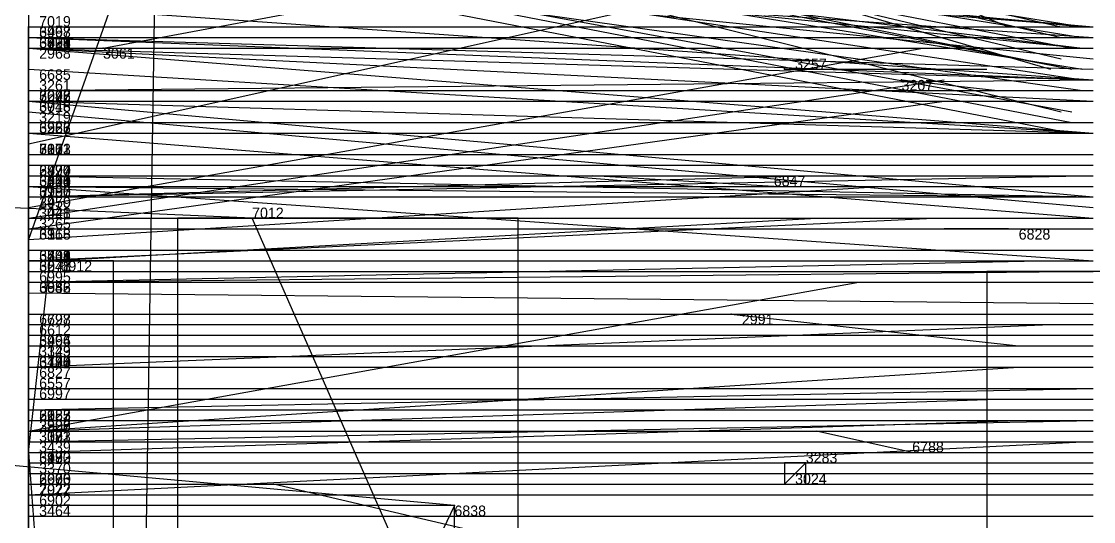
# Model space of a CAD drawing. Extents: x -0.07 to 1.1, y -0.07 to 1.1.
# Drawn here: x -0.0007 to 0.1, y 0.8695 to 0.9165 of the extents above; entities that cross this region are included whole.
import ezdxf

# ---------------------------------------------------------------- set-up
doc = ezdxf.new("R2010")
doc.units = 0
for name, color, linetype in [('Clients', 3, 'CONTINUOUS'), ('Facilities', 3, 'CONTINUOUS'), ('Facilities_lines', 3, 'CONTINUOUS'), ('Min_max_boxes', 1, 'CONTINUOUS'), ('Normals', 1, 'CONTINUOUS'), ('Source_points', 5, 'CONTINUOUS'), ('Text', 3, 'CONTINUOUS')]:
    doc.layers.add(name, color=color, linetype=linetype)

msp = doc.modelspace()

# ---------------------------------------------------------------- linework, layer by layer
at = {"layer": 'Clients', "color": 5}
for p in [(0, 0.916, 0.87), (0, 0.915, 0.067), (0, 0.915, 0.866), (0, 0.915, 0.838), (0, 0.915, 0.81), (0, 0.914, 0.134), (0, 0.914, 0.753), (0, 0.914, 0.864), (0, 0.91, 0.176), (0, 0.909, 0.092), (0, 0.909, 0.127), (0, 0.909, 0.634), (0, 0.909, 0.849), (0, 0.907, 0.17), (0, 0.906, 0.248), (0, 0.906, 0.785), (0, 0.904, 0.869), (0, 0.903, 0.193), (0, 0.902, 0.378), (0, 0.902, 0.8), (0, 0.901, 0.243), (0, 0.901, 0.267), (0, 0.901, 0.528), (0, 0.9, 0.502), (0, 0.898, 0.024), (0, 0.898, 0.414), (0.021, 0.898, 1), (0, 0.897, 0.443), (0, 0.896, 0.988), (0, 0.895, 0.467), (0, 0.894, 0.212), (0, 0.894, 0.147), (0, 0.894, 0.449), (0, 0.894, 0.986), (0.002, 0.894, 1), (0, 0.893, 0.146), (0, 0.893, 0.516), (0, 0.892, 0.141), (0, 0.892, 0.723), (0, 0.889, 0.797), (0, 0.888, 0.724), (0, 0.886, 0.086), (0, 0.886, 0.303), (0, 0.885, 0.478), (0, 0.885, 0.364), (0, 0.885, 0.868), (0, 0.884, 0.244), (0, 0.884, 0.24), (0, 0.884, 0.897), (0, 0.882, 0.591), (0, 0.881, 0.8), (0, 0.88, 0.654), (0, 0.879, 0.207), (0, 0.879, 0.294), (0, 0.878, 0.226), (0, 0.878, 0.339), (0, 0.877, 0.072), (0, 0.877, 0.493), (0, 0.876, 0.273), (0, 0.876, 0.813), (0, 0.875, 0.187), (0.073, 0.875), (0, 0.874, 0.244), (0, 0.874, 0.75), (0, 0.873, 0.178), (0, 0.873, 0.809), (0, 0.872, 0.769), (0, 0.87, 0.3)]:
    msp.add_point(p, dxfattribs=at)
at = {"layer": 'Facilities', "color": 3}
for p in [(0, 0.915, 0.424), (0, 0.914, 0.462), (0, 0.914, 0.563), (0.007, 0.914), (0, 0.912, 0.537), (0.071, 0.912), (0.082, 0.911), (0, 0.91, 0.947), (0, 0.909, 0.333), (0, 0.908, 0.64), (0, 0.906, 0.615), (0, 0.905, 0.006), (0, 0.904, 0.078), (0, 0.904, 0.903), (0, 0.902, 0.55), (0, 0.901, 0.66), (0, 0.901, 0.958), (0.07, 0.901, 1), (0, 0.9, 0.06), (0, 0.9, 0.993), (0, 0.899, 0.023), (0, 0.898, 0.191), (0, 0.897, 0.027), (0.092, 0.897, 1), (0, 0.892, 0.967), (0, 0.892, 0.957), (0, 0.891, 0.935), (0.066, 0.889), (0, 0.887, 0.552), (0, 0.886, 0.783), (0, 0.884, 0.969), (0, 0.88, 0.072), (0, 0.88, 0.078), (0, 0.878, 0.045), (0, 0.878, 0.049), (0, 0.878, 0.019), (0, 0.876, 0.453), (0, 0.876, 0.979), (0.083, 0.876, 1), (0, 0.875, 0.288), (0.071, 0.873), (0, 0.872, 0.065), (0.04, 0.871, 1)]:
    msp.add_point(p, dxfattribs=at)
at = {"layer": 'Facilities_lines', "color": 3}
for p, q in [((0.012, 0.93, 1), (0, 0.896, 0.988)), ((0.012, 0.93, 1), (0.01, 0.802, 1)), ((0, 0.904, 0.903), (0, 0.916, 0.87)), ((0, 0.88, 0.072), (0, 0.915, 0.067)), ((0, 0.904, 0.903), (0, 0.915, 0.866)), ((0, 0.904, 0.903), (0, 0.915, 0.838)), ((0, 0.886, 0.783), (0, 0.915, 0.81)), ((0, 0.898, 0.191), (0, 0.914, 0.134)), ((0, 0.906, 0.615), (0, 0.914, 0.753)), ((0, 0.904, 0.903), (0, 0.914, 0.864)), ((0, 0.898, 0.191), (0, 0.91, 0.176)), ((0, 0.866, 0.098), (0, 0.909, 0.092)), ((0, 0.898, 0.191), (0, 0.909, 0.127)), ((0, 0.908, 0.64), (0, 0.909, 0.634)), ((0, 0.904, 0.903), (0, 0.909, 0.849)), ((0, 0.898, 0.191), (0, 0.907, 0.17)), ((0, 0.898, 0.191), (0, 0.906, 0.248)), ((0, 0.886, 0.783), (0, 0.906, 0.785)), ((0, 0.904, 0.903), (0, 0.885, 0.868)), ((0, 0.904, 0.903), (0, 0.85, 0.912)), ((0, 0.904, 0.903), (0, 0.884, 0.897)), ((0, 0.904, 0.903), (0, 0.855, 0.897)), ((0, 0.904, 0.903), (0, 0.904, 0.869)), ((0, 0.898, 0.191), (0, 0.903, 0.193)), ((0, 0.852, 0.379), (0, 0.902, 0.378)), ((0, 0.886, 0.783), (0, 0.902, 0.8)), ((0, 0.898, 0.191), (0, 0.901, 0.243)), ((0, 0.875, 0.288), (0, 0.901, 0.267)), ((0, 0.887, 0.552), (0, 0.901, 0.528)), ((0, 0.901, 0.958), (0, 0.818, 1)), ((0, 0.887, 0.552), (0, 0.9, 0.502)), ((0, 0.897, 0.027), (0, 0.898, 0.024)), ((0, 0.898, 0.191), (0, 0.878, 0.226)), ((0, 0.898, 0.191), (0, 0.894, 0.212)), ((0, 0.898, 0.191), (0, 0.879, 0.207)), ((0, 0.898, 0.191), (0, 0.839, 0.201)), ((0, 0.898, 0.191), (0, 0.875, 0.187)), ((0, 0.898, 0.191), (0, 0.861, 0.189)), ((0, 0.898, 0.191), (0, 0.832, 0.188)), ((0, 0.898, 0.191), (0, 0.846, 0.178)), ((0, 0.898, 0.191), (0, 0.833, 0.167)), ((0, 0.898, 0.191), (0, 0.892, 0.141)), ((0, 0.898, 0.191), (0, 0.893, 0.146)), ((0, 0.898, 0.191), (0, 0.873, 0.178)), ((0, 0.898, 0.191), (0, 0.894, 0.147)), ((0, 0.898, 0.191), (0, 0.833, 0.17)), ((0, 0.876, 0.453), (0, 0.898, 0.414)), ((0.046, 0.841, 1), (0.021, 0.898, 1)), ((0, 0.876, 0.453), (0, 0.897, 0.443)), ((0, 0.876, 0.453), (0, 0.895, 0.467)), ((0, 0.876, 0.453), (0, 0.894, 0.449)), ((0, 0.876, 0.979), (0.002, 0.894, 1)), ((0, 0.847, 0.977), (0, 0.894, 0.986)), ((0, 0.887, 0.552), (0, 0.893, 0.516)), ((0, 0.892, 0.967), (0, 0.785, 0.973)), ((0, 0.886, 0.783), (0, 0.892, 0.723)), ((0, 0.886, 0.783), (0, 0.889, 0.797)), ((0, 0.886, 0.783), (0, 0.888, 0.724)), ((0, 0.887, 0.552), (0, 0.728, 0.589)), ((0, 0.887, 0.552), (0, 0.741, 0.575)), ((0, 0.887, 0.552), (0, 0.754, 0.576)), ((0, 0.887, 0.552), (0, 0.757, 0.579)), ((0, 0.887, 0.552), (0, 0.76, 0.566)), ((0, 0.887, 0.552), (0, 0.827, 0.529)), ((0, 0.887, 0.552), (0, 0.739, 0.612)), ((0, 0.887, 0.552), (0, 0.83, 0.579)), ((0, 0.887, 0.552), (0, 0.826, 0.531)), ((0, 0.887, 0.552), (0, 0.79, 0.551)), ((0, 0.887, 0.552), (0, 0.862, 0.528)), ((0, 0.887, 0.552), (0, 0.848, 0.551)), ((0, 0.887, 0.552), (0, 0.882, 0.591)), ((0, 0.887, 0.552), (0, 0.765, 0.592)), ((0, 0.887, 0.552), (0, 0.816, 0.508)), ((0, 0.887, 0.552), (0, 0.798, 0.573)), ((0, 0.887, 0.552), (0, 0.783, 0.54)), ((0, 0.887, 0.552), (0, 0.863, 0.598)), ((0, 0.887, 0.552), (0, 0.77, 0.566)), ((0, 0.887, 0.552), (0, 0.818, 0.572)), ((0, 0.887, 0.552), (0, 0.781, 0.586)), ((0, 0.887, 0.552), (0, 0.793, 0.568)), ((0, 0.887, 0.552), (0, 0.766, 0.581)), ((0, 0.887, 0.552), (0, 0.858, 0.518)), ((0, 0.866, 0.098), (0, 0.886, 0.086)), ((0, 0.875, 0.288), (0, 0.886, 0.303)), ((0, 0.886, 0.783), (0, 0.874, 0.75)), ((0, 0.886, 0.783), (0, 0.872, 0.769)), ((0, 0.886, 0.783), (0, 0.86, 0.825)), ((0, 0.886, 0.783), (0, 0.761, 0.785)), ((0, 0.886, 0.783), (0, 0.861, 0.821)), ((0, 0.886, 0.783), (0, 0.865, 0.765)), ((0, 0.886, 0.783), (0, 0.876, 0.813)), ((0, 0.886, 0.783), (0, 0.881, 0.8)), ((0, 0.886, 0.783), (0, 0.873, 0.809)), ((0, 0.876, 0.453), (0, 0.885, 0.478)), ((0, 0.852, 0.379), (0, 0.885, 0.364)), ((0, 0.875, 0.288), (0, 0.884, 0.244)), ((0, 0.875, 0.288), (0, 0.884, 0.24)), ((0, 0.88, 0.072), (0, 0.877, 0.072)), ((0, 0.826, 0.704), (0, 0.88, 0.654)), ((0, 0.875, 0.288), (0, 0.879, 0.294)), ((0, 0.875, 0.288), (0, 0.878, 0.339)), ((0, 0.876, 0.453), (0, 0.877, 0.493)), ((0, 0.875, 0.288), (0, 0.876, 0.273)), ((0, 0.876, 0.453), (0, 0.783, 0.436)), ((0, 0.876, 0.453), (0, 0.81, 0.485)), ((0, 0.876, 0.453), (0, 0.784, 0.439)), ((0, 0.876, 0.453), (0, 0.774, 0.469)), ((0, 0.876, 0.453), (0, 0.759, 0.468)), ((0, 0.876, 0.453), (0, 0.847, 0.459)), ((0, 0.876, 0.453), (0, 0.779, 0.497)), ((0, 0.876, 0.453), (0, 0.803, 0.479)), ((0, 0.876, 0.453), (0, 0.846, 0.45)), ((0, 0.876, 0.453), (0, 0.868, 0.422)), ((0, 0.876, 0.453), (0, 0.867, 0.419)), ((0, 0.876, 0.453), (0, 0.848, 0.432)), ((0, 0.876, 0.453), (0, 0.805, 0.481)), ((0, 0.876, 0.453), (0, 0.856, 0.425)), ((0, 0.876, 0.453), (0, 0.815, 0.498)), ((0, 0.876, 0.453), (0, 0.738, 0.452)), ((0, 0.876, 0.979), (0.008, 0.77, 1)), ((0, 0.875, 0.288), (0, 0.874, 0.244)), ((0, 0.875, 0.288), (0, 0.822, 0.227)), ((0, 0.875, 0.288), (0, 0.815, 0.225)), ((0, 0.875, 0.288), (0, 0.816, 0.231)), ((0, 0.875, 0.288), (0, 0.82, 0.246)), ((0, 0.875, 0.288), (0, 0.779, 0.227)), ((0, 0.875, 0.288), (0, 0.789, 0.238)), ((0, 0.875, 0.288), (0, 0.797, 0.217)), ((0, 0.875, 0.288), (0, 0.785, 0.266)), ((0, 0.875, 0.288), (0, 0.811, 0.282)), ((0, 0.875, 0.288), (0, 0.78, 0.277)), ((0, 0.875, 0.288), (0, 0.83, 0.302)), ((0, 0.875, 0.288), (0, 0.845, 0.27)), ((0, 0.875, 0.288), (0, 0.835, 0.318)), ((0, 0.875, 0.288), (0, 0.83, 0.274)), ((0, 0.875, 0.288), (0, 0.781, 0.264)), ((0, 0.875, 0.288), (0, 0.784, 0.312)), ((0, 0.875, 0.288), (0, 0.784, 0.309)), ((0, 0.875, 0.288), (0, 0.821, 0.276)), ((0, 0.875, 0.288), (0, 0.76, 0.268)), ((0, 0.875, 0.288), (0, 0.809, 0.278)), ((0, 0.875, 0.288), (0, 0.87, 0.3)), ((0, 0.875, 0.288), (0, 0.857, 0.259)), ((0, 0.875, 0.288), (0, 0.826, 0.268)), ((0, 0.875, 0.288), (0, 0.846, 0.273)), ((0, 0.875, 0.288), (0, 0.739, 0.302)), ((0, 0.875, 0.288), (0, 0.743, 0.313)), ((0, 0.875, 0.288), (0, 0.73, 0.292)), ((0.071, 0.873), (0.073, 0.875)), ((0.04, 0.871, 1), (0, 0.788, 0.99))]:
    msp.add_line(p, q, dxfattribs=at)
at = {"layer": 'Min_max_boxes', "color": 1}
for p, q in [((0, 1, 0.988), (0, 0.802, 0.988)), ((0, 1, 1), (0, 0.802, 1)), ((0, 0.85, 0.838), (0, 0.916, 0.838)), ((0, 0.916, 0.838), (0, 0.916, 0.838)), ((0, 0.916, 0.838), (0, 0.85, 0.838)), ((0, 0.85, 0.912), (0, 0.916, 0.912)), ((0, 0.916, 0.912), (0, 0.916, 0.912)), ((0, 0.916, 0.912), (0, 0.85, 0.912)), ((0, 0.916, 0.838), (0, 0.916, 0.912)), ((0, 0.916, 0.838), (0, 0.916, 0.912)), ((0, 0.877, 0.067), (0, 0.915, 0.067)), ((0, 0.915, 0.067), (0, 0.915, 0.067)), ((0, 0.915, 0.067), (0, 0.877, 0.067)), ((0, 0.877, 0.072), (0, 0.915, 0.072)), ((0, 0.915, 0.072), (0, 0.915, 0.072)), ((0, 0.915, 0.072), (0, 0.877, 0.072)), ((0, 0.915, 0.067), (0, 0.915, 0.072)), ((0, 0.915, 0.067), (0, 0.915, 0.072)), ((0, 0.761, 0.723), (0, 0.915, 0.723)), ((0, 0.915, 0.723), (0, 0.915, 0.723)), ((0, 0.915, 0.723), (0, 0.761, 0.723)), ((0, 0.761, 0.825), (0, 0.915, 0.825)), ((0, 0.915, 0.825), (0, 0.915, 0.825)), ((0, 0.915, 0.825), (0, 0.761, 0.825)), ((0, 0.915, 0.723), (0, 0.915, 0.825)), ((0, 0.915, 0.723), (0, 0.915, 0.825)), ((0, 0.832, 0.127), (0, 0.914, 0.127)), ((0, 0.914, 0.127), (0, 0.914, 0.127)), ((0, 0.914, 0.127), (0, 0.832, 0.127)), ((0, 0.832, 0.248), (0, 0.914, 0.248)), ((0, 0.914, 0.248), (0, 0.914, 0.248)), ((0, 0.914, 0.248), (0, 0.832, 0.248)), ((0, 0.914, 0.127), (0, 0.914, 0.248)), ((0, 0.914, 0.127), (0, 0.914, 0.248)), ((0, 0.906, 0.615), (0, 0.914, 0.615)), ((0, 0.914, 0.615), (0, 0.914, 0.615)), ((0, 0.914, 0.615), (0, 0.906, 0.615)), ((0, 0.906, 0.753), (0, 0.914, 0.753)), ((0, 0.914, 0.753), (0, 0.914, 0.753)), ((0, 0.914, 0.753), (0, 0.906, 0.753)), ((0, 0.914, 0.615), (0, 0.914, 0.753)), ((0, 0.914, 0.615), (0, 0.914, 0.753)), ((0, 0.832, 0.086), (0, 0.909, 0.086)), ((0, 0.909, 0.086), (0, 0.909, 0.086)), ((0, 0.909, 0.086), (0, 0.832, 0.086)), ((0, 0.832, 0.149), (0, 0.909, 0.149)), ((0, 0.909, 0.149), (0, 0.909, 0.149)), ((0, 0.909, 0.149), (0, 0.832, 0.149)), ((0, 0.909, 0.086), (0, 0.909, 0.149)), ((0, 0.909, 0.086), (0, 0.909, 0.149)), ((0, 0.908, 0.634), (0, 0.909, 0.634)), ((0, 0.909, 0.634), (0, 0.909, 0.634)), ((0, 0.909, 0.634), (0, 0.908, 0.634)), ((0, 0.908, 0.64), (0, 0.909, 0.64)), ((0, 0.909, 0.64), (0, 0.909, 0.64)), ((0, 0.909, 0.64), (0, 0.908, 0.64)), ((0, 0.909, 0.634), (0, 0.909, 0.64)), ((0, 0.909, 0.634), (0, 0.909, 0.64)), ((0, 0.908, 0.634), (0, 0.908, 0.634)), ((0, 0.908, 0.64), (0, 0.908, 0.64)), ((0, 0.908, 0.634), (0, 0.908, 0.64)), ((0, 0.908, 0.634), (0, 0.908, 0.64)), ((0, 0.906, 0.615), (0, 0.906, 0.615)), ((0, 0.906, 0.753), (0, 0.906, 0.753)), ((0, 0.906, 0.615), (0, 0.906, 0.753)), ((0, 0.906, 0.615), (0, 0.906, 0.753)), ((0, 0.724, 0.323), (0, 0.902, 0.323)), ((0, 0.902, 0.323), (0, 0.902, 0.323)), ((0, 0.902, 0.323), (0, 0.724, 0.323)), ((0, 0.724, 0.422), (0, 0.902, 0.422)), ((0, 0.902, 0.422), (0, 0.902, 0.422)), ((0, 0.902, 0.422), (0, 0.724, 0.422)), ((0, 0.902, 0.323), (0, 0.902, 0.422)), ((0, 0.902, 0.323), (0, 0.902, 0.422)), ((0, 0.73, 0.217), (0, 0.901, 0.217)), ((0, 0.901, 0.217), (0, 0.901, 0.217)), ((0, 0.901, 0.217), (0, 0.73, 0.217)), ((0, 0.73, 0.339), (0, 0.901, 0.339)), ((0, 0.901, 0.339), (0, 0.901, 0.339)), ((0, 0.901, 0.339), (0, 0.73, 0.339)), ((0, 0.901, 0.217), (0, 0.901, 0.339)), ((0, 0.901, 0.217), (0, 0.901, 0.339)), ((0, 0.728, 0.502), (0, 0.901, 0.502)), ((0, 0.901, 0.502), (0, 0.901, 0.502)), ((0, 0.901, 0.502), (0, 0.728, 0.502)), ((0, 0.728, 0.612), (0, 0.901, 0.612)), ((0, 0.901, 0.612), (0, 0.901, 0.612)), ((0, 0.901, 0.612), (0, 0.728, 0.612)), ((0, 0.901, 0.502), (0, 0.901, 0.612)), ((0, 0.901, 0.502), (0, 0.901, 0.612)), ((0, 0.818, 0.958), (0, 0.901, 0.958)), ((0, 0.901, 0.958), (0, 0.901, 0.958)), ((0, 0.901, 0.958), (0, 0.818, 0.958)), ((0, 0.818, 1), (0, 0.901, 1)), ((0, 0.901, 1), (0, 0.901, 1)), ((0, 0.901, 1), (0, 0.818, 1)), ((0, 0.901, 0.958), (0, 0.901, 1)), ((0, 0.901, 0.958), (0, 0.901, 1)), ((0, 0.897, 0.024), (0, 0.898, 0.024)), ((0, 0.898, 0.024), (0, 0.898, 0.024)), ((0, 0.898, 0.024), (0, 0.897, 0.024)), ((0, 0.897, 0.027), (0, 0.898, 0.027)), ((0, 0.898, 0.027), (0, 0.898, 0.027)), ((0, 0.898, 0.027), (0, 0.897, 0.027)), ((0, 0.898, 0.024), (0, 0.898, 0.027)), ((0, 0.898, 0.024), (0, 0.898, 0.027)), ((0, 0.738, 0.414), (0, 0.898, 0.414)), ((0, 0.898, 0.414), (0, 0.898, 0.414)), ((0, 0.898, 0.414), (0, 0.738, 0.414)), ((0, 0.738, 0.498), (0, 0.898, 0.498)), ((0, 0.898, 0.498), (0, 0.898, 0.498)), ((0, 0.898, 0.498), (0, 0.738, 0.498)), ((0, 0.898, 0.414), (0, 0.898, 0.498)), ((0, 0.898, 0.414), (0, 0.898, 0.498)), ((0.046, 0.898, 1), (0.014, 0.898, 1)), ((0.014, 0.898, 1), (0.014, 0.818, 1)), ((0.046, 0.898, 1), (0.014, 0.898, 1)), ((0.014, 0.898, 1), (0.014, 0.818, 1)), ((0.014, 0.898, 1), (0.014, 0.898, 1)), ((0.046, 0.818, 1), (0.046, 0.898, 1)), ((0.046, 0.818, 1), (0.046, 0.898, 1)), ((0.046, 0.898, 1), (0.046, 0.898, 1)), ((0, 0.897, 0.024), (0, 0.897, 0.024)), ((0, 0.897, 0.027), (0, 0.897, 0.027)), ((0, 0.897, 0.024), (0, 0.897, 0.027)), ((0, 0.897, 0.024), (0, 0.897, 0.027)), ((0.008, 0.894, 0.979), (0, 0.894, 0.979)), ((0, 0.894, 0.979), (0, 0.77, 0.979)), ((0.008, 0.894, 1), (0, 0.894, 1)), ((0, 0.894, 1), (0, 0.77, 1)), ((0, 0.894, 0.979), (0, 0.894, 1)), ((0, 0.847, 0.977), (0, 0.894, 0.977)), ((0, 0.894, 0.977), (0, 0.894, 0.977)), ((0, 0.894, 0.977), (0, 0.847, 0.977)), ((0, 0.847, 0.986), (0, 0.894, 0.986)), ((0, 0.894, 0.986), (0, 0.894, 0.986)), ((0, 0.894, 0.986), (0, 0.847, 0.986)), ((0, 0.894, 0.977), (0, 0.894, 0.986)), ((0, 0.894, 0.977), (0, 0.894, 0.986)), ((0.008, 0.77, 0.979), (0.008, 0.894, 0.979)), ((0.008, 0.77, 1), (0.008, 0.894, 1)), ((0.008, 0.894, 0.979), (0.008, 0.894, 1)), ((0.164, 0.893), (0.09, 0.893)), ((0.09, 0.893), (0.09, 0.82)), ((0.164, 0.893), (0.09, 0.893)), ((0.09, 0.893), (0.09, 0.82)), ((0.09, 0.893), (0.09, 0.893)), ((0, 0.785, 0.967), (0, 0.892, 0.967)), ((0, 0.892, 0.967), (0, 0.892, 0.967)), ((0, 0.892, 0.967), (0, 0.785, 0.967)), ((0, 0.785, 0.973), (0, 0.892, 0.973)), ((0, 0.892, 0.973), (0, 0.892, 0.973)), ((0, 0.892, 0.973), (0, 0.785, 0.973)), ((0, 0.892, 0.967), (0, 0.892, 0.973)), ((0, 0.892, 0.967), (0, 0.892, 0.973)), ((0, 0.703, 0.608), (0, 0.88, 0.608)), ((0, 0.88, 0.608), (0, 0.88, 0.608)), ((0, 0.88, 0.608), (0, 0.703, 0.608)), ((0, 0.703, 0.752), (0, 0.88, 0.752)), ((0, 0.88, 0.752), (0, 0.88, 0.752)), ((0, 0.88, 0.752), (0, 0.703, 0.752)), ((0, 0.88, 0.608), (0, 0.88, 0.752)), ((0, 0.88, 0.608), (0, 0.88, 0.752)), ((0, 0.877, 0.067), (0, 0.877, 0.067)), ((0, 0.877, 0.072), (0, 0.877, 0.072)), ((0, 0.877, 0.067), (0, 0.877, 0.072)), ((0, 0.877, 0.067), (0, 0.877, 0.072)), ((0.073, 0.875), (0.071, 0.875)), ((0.071, 0.875), (0.071, 0.873)), ((0.073, 0.875), (0.071, 0.875)), ((0.071, 0.875), (0.071, 0.873)), ((0.071, 0.875), (0.071, 0.875)), ((0.073, 0.873), (0.073, 0.875)), ((0.073, 0.873), (0.073, 0.875)), ((0.073, 0.875), (0.073, 0.875)), ((0.071, 0.873), (0.073, 0.873)), ((0.071, 0.873), (0.073, 0.873)), ((0.071, 0.873), (0.071, 0.873)), ((0.073, 0.873), (0.073, 0.873)), ((0.04, 0.871, 0.99), (0, 0.871, 0.99)), ((0, 0.871, 0.99), (0, 0.788, 0.99)), ((0.04, 0.871, 1), (0, 0.871, 1)), ((0, 0.871, 1), (0, 0.788, 1)), ((0, 0.871, 0.99), (0, 0.871, 1)), ((0.04, 0.788, 0.99), (0.04, 0.871, 0.99)), ((0.04, 0.788, 1), (0.04, 0.871, 1)), ((0.04, 0.871, 0.99), (0.04, 0.871, 1))]:
    msp.add_line(p, q, dxfattribs=at)
at = {"layer": 'Normals', "color": 1}
for p, q in [((0, 0.955, 0.549), (0.092, 0.916, 0.554)), ((0, 0.94, 0.318), (0.096, 0.912, 0.326)), ((0, 0.938, 0.345), (0.097, 0.916, 0.349)), ((0, 0.938, 0.691), (0.097, 0.915, 0.692)), ((0, 0.936, 0.711), (0.097, 0.913, 0.714)), ((0, 0.933, 0.749), (0.098, 0.914, 0.749)), ((0, 0.932, 0.532), (0.097, 0.908, 0.525)), ((0, 0.932, 0.579), (0.099, 0.916, 0.574)), ((0, 0.932, 0.7), (0.098, 0.912, 0.705)), ((0, 0.931, 0.668), (0.099, 0.915, 0.669)), ((0, 0.931, 0.745), (0.098, 0.912, 0.744)), ((0, 0.928, 0.66), (0.099, 0.912, 0.662)), ((0.007, 0.914), (0.082, 0.928, 0.064)), ((0, 0.926, 0.343), (0.099, 0.916, 0.344)), ((0, 0.926, 0.638), (0.098, 0.908, 0.639)), ((0, 0.926, 0.689), (0.098, 0.907, 0.694)), ((0, 0.926, 0.757), (0.099, 0.914, 0.756)), ((0, 0.926, 0.706), (0.099, 0.911, 0.709)), ((0, 0.925, 0.241), (0.1, 0.916, 0.239)), ((0, 0.925, 0.526), (0.098, 0.906, 0.524)), ((0, 0.924, 0.306), (0.099, 0.914, 0.307)), ((0, 0.924, 0.582), (0.099, 0.91, 0.579)), ((0, 0.924, 0.882), (0.1, 0.916, 0.879)), ((0, 0.923, 0.229), (0.1, 0.913, 0.226)), ((0, 0.905, 0.006), (0.081, 0.923, 0.062)), ((0, 0.922, 0.422), (0.1, 0.915, 0.422)), ((0, 0.918, 0.311), (0.1, 0.911, 0.313)), ((0, 0.916, 0.87), (0.1, 0.916, 0.87)), ((0, 0.915, 0.067), (0.1, 0.912, 0.075)), ((0, 0.915, 0.424), (0.1, 0.911, 0.424)), ((0, 0.915, 0.866), (0.1, 0.915, 0.866)), ((0, 0.915, 0.838), (0.1, 0.915, 0.838)), ((0, 0.915, 0.81), (0.1, 0.915, 0.81)), ((0, 0.914, 0.134), (0.1, 0.914, 0.134)), ((0, 0.899, 0.023), (0.084, 0.914, 0.075)), ((0, 0.914, 0.462), (0.1, 0.911, 0.462)), ((0, 0.914, 0.563), (0.1, 0.906, 0.56)), ((0, 0.914, 0.753), (0.1, 0.909, 0.753)), ((0, 0.914, 0.864), (0.1, 0.914, 0.864)), ((0, 0.912, 0.537), (0.1, 0.906, 0.536)), ((0.071, 0.912), (0.09, 0.912, 0.098)), ((0, 0.898, 0.024), (0.086, 0.911, 0.074)), ((0, 0.91, 0.947), (0.1, 0.911, 0.937)), ((0.082, 0.911), (0.091, 0.91, 0.1)), ((0, 0.91, 0.176), (0.1, 0.91, 0.176)), ((0, 0.909, 0.092), (0.1, 0.909, 0.092)), ((0, 0.909, 0.127), (0.1, 0.909, 0.127)), ((0, 0.897, 0.027), (0.086, 0.909, 0.077)), ((0, 0.909, 0.333), (0.1, 0.906, 0.333)), ((0, 0.909, 0.634), (0.1, 0.9, 0.635)), ((0, 0.909, 0.849), (0.1, 0.909, 0.849)), ((0, 0.908, 0.64), (0.1, 0.899, 0.641)), ((0, 0.907, 0.17), (0.1, 0.907, 0.17)), ((0, 0.906, 0.248), (0.1, 0.906, 0.248)), ((0, 0.906, 0.615), (0.1, 0.898, 0.615)), ((0, 0.906, 0.785), (0.1, 0.906, 0.785)), ((0, 0.904, 0.078), (0.1, 0.904, 0.084)), ((0, 0.904, 0.903), (0.1, 0.904, 0.903)), ((0, 0.904, 0.869), (0.1, 0.904, 0.869)), ((0, 0.903, 0.193), (0.1, 0.903, 0.193)), ((0, 0.9, 0.06), (0.099, 0.902, 0.077)), ((0, 0.902, 0.378), (0.1, 0.902, 0.378)), ((0, 0.902, 0.55), (0.1, 0.9, 0.549)), ((0, 0.902, 0.8), (0.1, 0.902, 0.8)), ((0, 0.9, 0.993), (0.073, 0.902, 0.925)), ((0.07, 0.901, 1), (0.053, 0.902, 1.099)), ((0, 0.901, 0.243), (0.1, 0.901, 0.243)), ((0, 0.901, 0.267), (0.1, 0.901, 0.267)), ((0, 0.901, 0.66), (0.1, 0.894, 0.661)), ((0, 0.901, 0.528), (0.1, 0.901, 0.528)), ((0, 0.901, 0.958), (0.098, 0.9, 0.938)), ((0, 0.896, 0.988), (0.08, 0.901, 0.929)), ((0.021, 0.898, 1), (-0.025, 0.9, 1.089)), ((0, 0.9, 0.502), (0.1, 0.9, 0.502)), ((0, 0.898, 0.191), (0.1, 0.898, 0.191)), ((0, 0.898, 0.414), (0.1, 0.898, 0.414)), ((0, 0.894, 0.986), (0.085, 0.898, 0.933)), ((0.002, 0.894, 1), (0.074, 0.898, 0.93)), ((0, 0.897, 0.443), (0.1, 0.897, 0.443)), ((0.092, 0.897, 1), (0.086, 0.897, 1.1)), ((0, 0.895, 0.467), (0.1, 0.895, 0.467)), ((0, 0.894, 0.147), (0.1, 0.894, 0.147)), ((0, 0.894, 0.212), (0.1, 0.894, 0.212)), ((0, 0.894, 0.449), (0.1, 0.894, 0.449)), ((0, 0.892, 0.967), (0.095, 0.894, 0.936)), ((0, 0.893, 0.146), (0.1, 0.893, 0.146)), ((0, 0.893, 0.516), (0.1, 0.893, 0.516)), ((0, 0.892, 0.957), (0.098, 0.893, 0.937)), ((0, 0.892, 0.141), (0.1, 0.892, 0.141)), ((0, 0.878, 0.019), (0.078, 0.892, 0.08)), ((0, 0.892, 0.723), (0.1, 0.892, 0.723)), ((0, 0.891, 0.935), (0.1, 0.89, 0.927)), ((0, 0.889, 0.797), (0.1, 0.889, 0.797)), ((0.066, 0.889), (0.093, 0.886, 0.096)), ((0, 0.888, 0.724), (0.1, 0.888, 0.724)), ((0, 0.884, 0.969), (0.096, 0.888, 0.944)), ((0, 0.887, 0.552), (0.1, 0.887, 0.552)), ((0, 0.886, 0.086), (0.1, 0.886, 0.086)), ((0, 0.886, 0.303), (0.1, 0.886, 0.303)), ((0, 0.886, 0.783), (0.1, 0.886, 0.783)), ((0, 0.885, 0.478), (0.1, 0.885, 0.478)), ((0, 0.885, 0.364), (0.1, 0.885, 0.364)), ((0, 0.885, 0.868), (0.1, 0.885, 0.868)), ((0, 0.884, 0.244), (0.1, 0.884, 0.244)), ((0, 0.884, 0.24), (0.1, 0.884, 0.24)), ((0, 0.878, 0.049), (0.093, 0.884, 0.085)), ((0, 0.884, 0.897), (0.1, 0.884, 0.897)), ((0, 0.88, 0.072), (0.1, 0.882, 0.079)), ((0, 0.882, 0.591), (0.1, 0.882, 0.591)), ((0, 0.878, 0.045), (0.091, 0.881, 0.086)), ((0, 0.881, 0.8), (0.1, 0.881, 0.8)), ((0, 0.88, 0.078), (0.1, 0.88, 0.081)), ((0, 0.88, 0.654), (0.1, 0.88, 0.654)), ((0, 0.877, 0.072), (0.1, 0.879, 0.079)), ((0, 0.879, 0.207), (0.1, 0.879, 0.207)), ((0, 0.879, 0.294), (0.1, 0.879, 0.294)), ((0, 0.876, 0.979), (0.093, 0.879, 0.943)), ((0, 0.878, 0.226), (0.1, 0.878, 0.226)), ((0, 0.878, 0.339), (0.1, 0.878, 0.339)), ((0.083, 0.876, 1), (0.074, 0.878, 1.1)), ((0, 0.872, 0.065), (0.099, 0.877, 0.075)), ((0, 0.877, 0.493), (0.1, 0.877, 0.493)), ((0, 0.876, 0.273), (0.1, 0.876, 0.273)), ((0, 0.876, 0.453), (0.1, 0.876, 0.453)), ((0, 0.876, 0.813), (0.1, 0.876, 0.813)), ((0.04, 0.871, 1), (-0.004, 0.875, 1.09)), ((0, 0.875, 0.187), (0.1, 0.875, 0.187)), ((0, 0.875, 0.288), (0.1, 0.875, 0.288)), ((0.073, 0.875), (0.094, 0.875, 0.098)), ((0, 0.874, 0.244), (0.1, 0.874, 0.244)), ((0, 0.874, 0.75), (0.1, 0.874, 0.75)), ((0, 0.873, 0.178), (0.1, 0.873, 0.178)), ((0, 0.873, 0.809), (0.1, 0.873, 0.809)), ((0.053, 0.866, 1), (0.023, 0.873, 1.095)), ((0.071, 0.873), (0.093, 0.873, 0.098)), ((0, 0.872, 0.769), (0.1, 0.872, 0.769)), ((0, 0.87, 0.3), (0.1, 0.87, 0.3))]:
    msp.add_line(p, q, dxfattribs=at)
at = {"layer": 'Source_points', "color": 5}
for p in [(0, 0.916, 0.87), (0, 0.915, 0.067), (0, 0.915, 0.424), (0, 0.915, 0.866), (0, 0.915, 0.838), (0, 0.915, 0.81), (0, 0.914, 0.134), (0, 0.914, 0.462), (0, 0.914, 0.563), (0, 0.914, 0.753), (0, 0.914, 0.864), (0.007, 0.914), (0, 0.912, 0.537), (0.071, 0.912), (0.082, 0.911), (0, 0.91, 0.176), (0, 0.91, 0.947), (0, 0.909, 0.092), (0, 0.909, 0.127), (0, 0.909, 0.333), (0, 0.909, 0.634), (0, 0.909, 0.849), (0, 0.908, 0.64), (0, 0.907, 0.17), (0, 0.906, 0.248), (0, 0.906, 0.615), (0, 0.906, 0.785), (0, 0.905, 0.006), (0, 0.904, 0.078), (0, 0.904, 0.903), (0, 0.904, 0.869), (0, 0.903, 0.193), (0, 0.902, 0.378), (0, 0.902, 0.55), (0, 0.902, 0.8), (0, 0.901, 0.243), (0, 0.901, 0.267), (0, 0.901, 0.66), (0, 0.901, 0.528), (0, 0.901, 0.958), (0.07, 0.901, 1), (0, 0.9, 0.06), (0, 0.9, 0.502), (0, 0.9, 0.993), (0, 0.899, 0.023), (0, 0.898, 0.024), (0, 0.898, 0.191), (0, 0.898, 0.414), (0.021, 0.898, 1), (0, 0.897, 0.027), (0, 0.897, 0.443), (0.092, 0.897, 1), (0, 0.896, 0.988), (0, 0.895, 0.467), (0, 0.894, 0.147), (0, 0.894, 0.212), (0, 0.894, 0.449), (0, 0.894, 0.986), (0.002, 0.894, 1), (0, 0.893, 0.146), (0, 0.893, 0.516), (0, 0.892, 0.141), (0, 0.892, 0.723), (0, 0.892, 0.967), (0, 0.892, 0.957), (0, 0.891, 0.935), (0, 0.889, 0.797), (0.066, 0.889), (0, 0.888, 0.724), (0, 0.887, 0.552), (0, 0.886, 0.086), (0, 0.886, 0.303), (0, 0.886, 0.783), (0, 0.885, 0.478), (0, 0.885, 0.364), (0, 0.885, 0.868), (0, 0.884, 0.244), (0, 0.884, 0.24), (0, 0.884, 0.897), (0, 0.884, 0.969), (0, 0.882, 0.591), (0, 0.881, 0.8), (0, 0.88, 0.072), (0, 0.88, 0.078), (0, 0.88, 0.654), (0, 0.879, 0.207), (0, 0.879, 0.294), (0, 0.878, 0.226), (0, 0.878, 0.045), (0, 0.878, 0.049), (0, 0.878, 0.019), (0, 0.878, 0.339), (0, 0.877, 0.072), (0, 0.877, 0.493), (0, 0.876, 0.273), (0, 0.876, 0.453), (0, 0.876, 0.979), (0, 0.876, 0.813), (0.083, 0.876, 1), (0, 0.875, 0.187), (0, 0.875, 0.288), (0.073, 0.875), (0, 0.874, 0.244), (0, 0.874, 0.75), (0, 0.873, 0.178), (0, 0.873, 0.809), (0.071, 0.873), (0, 0.872, 0.065), (0, 0.872, 0.769), (0.04, 0.871, 1), (0, 0.87, 0.3)]:
    msp.add_point(p, dxfattribs=at)

# ---------------------------------------------------------------- texts
at = {"layer": 'Text', "color": 3}
for s, p in [('7019', (0.001, 0.916, 0.87)), ('3497', (0.001, 0.915, 0.424)), ('6968', (0.001, 0.915, 0.838)), ('3033', (0.001, 0.914, 0.067)), ('3406', (0.001, 0.914, 0.462)), ('6639', (0.001, 0.914, 0.563)), ('6714', (0.001, 0.914, 0.753)), ('6821', (0.001, 0.914, 0.866)), ('6901', (0.001, 0.914, 0.864)), ('6999', (0.001, 0.914, 0.81)), ('2968', (0.001, 0.913, 0.134)), ('3061', (0.007, 0.913)), ('3257', (0.072, 0.912)), ('6685', (0.001, 0.911, 0.537)), ('3261', (0.001, 0.91, 0.176)), ('3207', (0.082, 0.91)), ('3072', (0.001, 0.909, 0.127)), ('3297', (0.001, 0.909, 0.333)), ('6648', (0.001, 0.909, 0.634)), ('7026', (0.001, 0.909, 0.947)), ('3048', (0.001, 0.908, 0.092)), ('6713', (0.001, 0.908, 0.64)), ('6916', (0.001, 0.908, 0.849)), ('3219', (0.001, 0.907, 0.17)), ('3286', (0.001, 0.906, 0.248)), ('6523', (0.001, 0.906, 0.615)), ('6967', (0.001, 0.906, 0.785)), ('3102', (0.001, 0.904, 0.078)), ('3263', (0.001, 0.904, 0.006)), ('6871', (0.001, 0.904, 0.903)), ('7011', (0.001, 0.904, 0.869)), ('3420', (0.001, 0.902, 0.378)), ('2974', (0.001, 0.902, 0.193)), ('6897', (0.001, 0.902, 0.8)), ('3004', (0.001, 0.901, 0.243)), ('3426', (0.001, 0.901, 0.267)), ('6658', (0.001, 0.901, 0.55)), ('6710', (0.001, 0.901, 0.528)), ('6841', (0.001, 0.901, 0.958)), ('6847', (0.07, 0.901, 1)), ('3190', (0.001, 0.9, 0.06)), ('6706', (0.001, 0.9, 0.66)), ('6987', (0.001, 0.9, 0.993)), ('3450', (0.001, 0.899, 0.502)), ('2979', (0.001, 0.899, 0.023)), ('3028', (0.001, 0.898, 0.024)), ('3441', (0.001, 0.898, 0.414)), ('7012', (0.021, 0.898, 1)), ('3265', (0.001, 0.897, 0.191)), ('3118', (0.001, 0.896, 0.027)), ('3363', (0.001, 0.896, 0.443)), ('6965', (0.001, 0.896, 0.988)), ('6828', (0.093, 0.896, 1)), ('3204', (0.001, 0.894, 0.147)), ('3438', (0.001, 0.894, 0.449)), ('3509', (0.001, 0.894, 0.467)), ('6741', (0.001, 0.894, 0.986)), ('3047', (0.001, 0.893, 0.146)), ('3248', (0.001, 0.893, 0.212)), ('6671', (0.001, 0.893, 0.516)), ('6912', (0.003, 0.893, 1)), ('6995', (0.001, 0.892, 0.957)), ('3045', (0.001, 0.891, 0.141)), ('6586', (0.001, 0.891, 0.723)), ('6832', (0.001, 0.891, 0.935)), ('6953', (0.001, 0.891, 0.967)), ('6697', (0.001, 0.888, 0.724)), ('6728', (0.001, 0.888, 0.797)), ('2991', (0.067, 0.888)), ('6612', (0.001, 0.887, 0.552)), ('3496', (0.001, 0.886, 0.303)), ('6964', (0.001, 0.886, 0.783)), ('3123', (0.001, 0.885, 0.086)), ('3349', (0.001, 0.885, 0.478)), ('3147', (0.001, 0.884, 0.244)), ('3170', (0.001, 0.884, 0.24)), ('3443', (0.001, 0.884, 0.364)), ('6735', (0.001, 0.884, 0.868)), ('6794', (0.001, 0.884, 0.897)), ('6827', (0.001, 0.883, 0.969)), ('6557', (0.001, 0.882, 0.591)), ('6997', (0.001, 0.881, 0.8)), ('3182', (0.001, 0.879, 0.078)), ('3255', (0.001, 0.879, 0.207)), ('2983', (0.001, 0.879, 0.072)), ('6627', (0.001, 0.879, 0.654)), ('3288', (0.001, 0.878, 0.019)), ('3326', (0.001, 0.878, 0.294)), ('3507', (0.001, 0.878, 0.339)), ('2989', (0.001, 0.878, 0.226)), ('3083', (0.001, 0.877, 0.045)), ('3172', (0.001, 0.877, 0.049)), ('3191', (0.001, 0.877, 0.072)), ('3322', (0.001, 0.877, 0.493)), ('3439', (0.001, 0.876, 0.453)), ('6788', (0.083, 0.876, 1)), ('3180', (0.001, 0.875, 0.187)), ('3433', (0.001, 0.875, 0.273)), ('6972', (0.001, 0.875, 0.979)), ('6992', (0.001, 0.875, 0.813)), ('3283', (0.073, 0.875)), ('3370', (0.001, 0.874, 0.288)), ('3093', (0.001, 0.873, 0.178)), ('2960', (0.001, 0.873, 0.244)), ('6676', (0.001, 0.873, 0.75)), ('3024', (0.072, 0.873)), ('2977', (0.001, 0.872, 0.065)), ('7022', (0.001, 0.872, 0.809)), ('3464', (0.001, 0.87, 0.3)), ('6902', (0.001, 0.871, 0.769)), ('6838', (0.04, 0.87, 1))]:
    msp.add_text(s, height=0.001, dxfattribs=at).set_placement(p)

doc.saveas('drawing.dxf')
